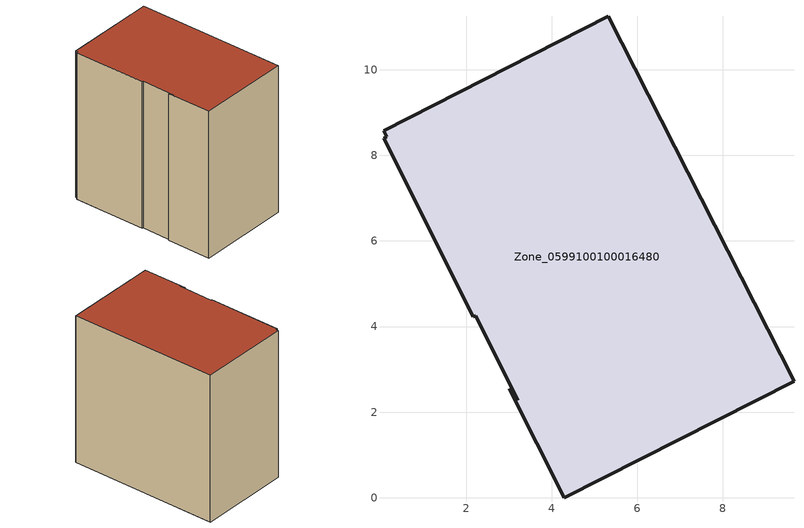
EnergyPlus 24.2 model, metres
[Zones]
Zone_0599100100016480
 floor ground (C_G): 3.21,2.27 2.23,4.25 2.17,4.22 0.07,8.39 0.15,8.44 0.08,8.58 5.32,11.25 9.66,2.72 4.29,0 3.01,2.54 z3.3
 wall outside (C_F): 4.29,0 9.66,2.72 5.32,11.25 0.08,8.58 0.15,8.44 0.07,8.39 2.17,4.22 2.23,4.25 3.21,2.27 3.01,2.54 4.29,0 z3.3:12.87
 roof outside (C_R): 2.23,4.25 3.21,2.27 3.01,2.54 4.29,0 9.66,2.72 5.32,11.25 0.08,8.58 0.15,8.44 0.07,8.39 2.17,4.22 z12.87
[BUILDING]
Pand.0599100100016480: North Axis=0; Terrain=City; Loads Convergence Tolerance Value=0.04; Temperature Convergence Tolerance Value=0.4; Solar Distribution=FullExterior; Maximum Number of Warmup Days=25; Minimum Number of Warmup Days=1
[Site:Location]
Rotterdam.The.Hague.AP_ZH_NLD Design_Conditions: Latitude=51.96; Longitude=4.45; Time Zone=1; Elevation=-4.5
[SITE:GROUNDTEMPERATURE:BUILDINGSURFACE]
18, 18, 18, 18, 18, 18, 18, 18, 18, 18, 18, 18
[MATERIAL] Thermal Absorptance=0.9; Solar Absorptance=0.7; Visible Absorptance=0.7
Name | Roughness | Thickness | Conductivity | Density | Specific Heat
G.TC.2015-2018 | MediumSmooth | 0.15 | 0.0428571 | 540 | 1210
F.TC.2015-2018 | Rough | 0.3 | 0.0666667 | 1920 | 840
R.TC.2015-2018 | MediumRough | 0.2 | 0.0333333 | 1500 | 1000
[CONSTRUCTION]
C_G: G.TC.2015-2018
C_F: F.TC.2015-2018
C_R: R.TC.2015-2018
[ZONE]
Zone_0599100100016480: Type=1; Multiplier=1; Ceiling Height=Autocalculate; Volume=Autocalculate; Floor Area=autocalculate; Part of Total Floor Area=Yes
[ZONEINFILTRATION:DESIGNFLOWRATE]
Infil_Zone_0599100100016480: Zone or ZoneList or Space or SpaceList=Zone_0599100100016480; Schedule=AlwaysOn; Design Flow Rate Calculation Method=Flow/Area; Flow Rate per Floor Area=0.0015; Constant Term Coefficient=1; Temperature Term Coefficient=0; Velocity Term Coefficient=0; Velocity Squared Term Coefficient=0
[HVACTEMPLATE:ZONE:IDEALLOADSAIRSYSTEM]
Zone_0599100100016480: Maximum Heating Supply Air Temperature=50; Minimum Cooling Supply Air Temperature=13; Maximum Heating Supply Air Humidity Ratio=0.0156; Minimum Cooling Supply Air Humidity Ratio=0.0077; Heating Limit=NoLimit; Cooling Limit=NoLimit; Dehumidification Control Type=ConstantSensibleHeatRatio; Cooling Sensible Heat Ratio=0.7; Dehumidification Setpoint=60; Humidification Control Type=None; Humidification Setpoint=30; Outdoor Air Method=None; Outdoor Air Flow Rate per Person=0.00944; Outdoor Air Flow Rate per Zone Floor Area=0; Outdoor Air Flow Rate per Zone=0; Demand Controlled Ventilation Type=None; Outdoor Air Economizer Type=NoEconomizer; Heat Recovery Type=None; Sensible Heat Recovery Effectiveness=0.7; Latent Heat Recovery Effectiveness=0.65
[ZONECONTROL:THERMOSTAT]
ThermostatControl_Zone_0599100100016480: Zone or ZoneList=Zone_0599100100016480; Control Type Schedule=DualSetpointControlType; Control 1=Thermostat_Zone_0599100100016480; Temperature Difference Between Cutout And Setpoint=0
[THERMOSTATSETPOINT:DUALSETPOINT]
Thermostat_Zone_0599100100016480: Heating Setpoint Temperature Schedule=HeatingSetpoint_Zone_0599100100016480; Cooling Setpoint Temperature Schedule=CoolingSetpoint_Zone_0599100100016480
[SCHEDULE:COMPACT]
HeatingSetpoint_Zone_0599100100016480: Through: 12/31, For: AllDays, Until: 24:00, 21
CoolingSetpoint_Zone_0599100100016480: Through: 12/31, For: AllDays, Until: 24:00, 24
DualSetpointControlType: Through: 12/31, For: AllDays, Until: 24:00, 4
AlwaysOn: Through: 12/31, For: AllDays, Until: 24:00, 1
